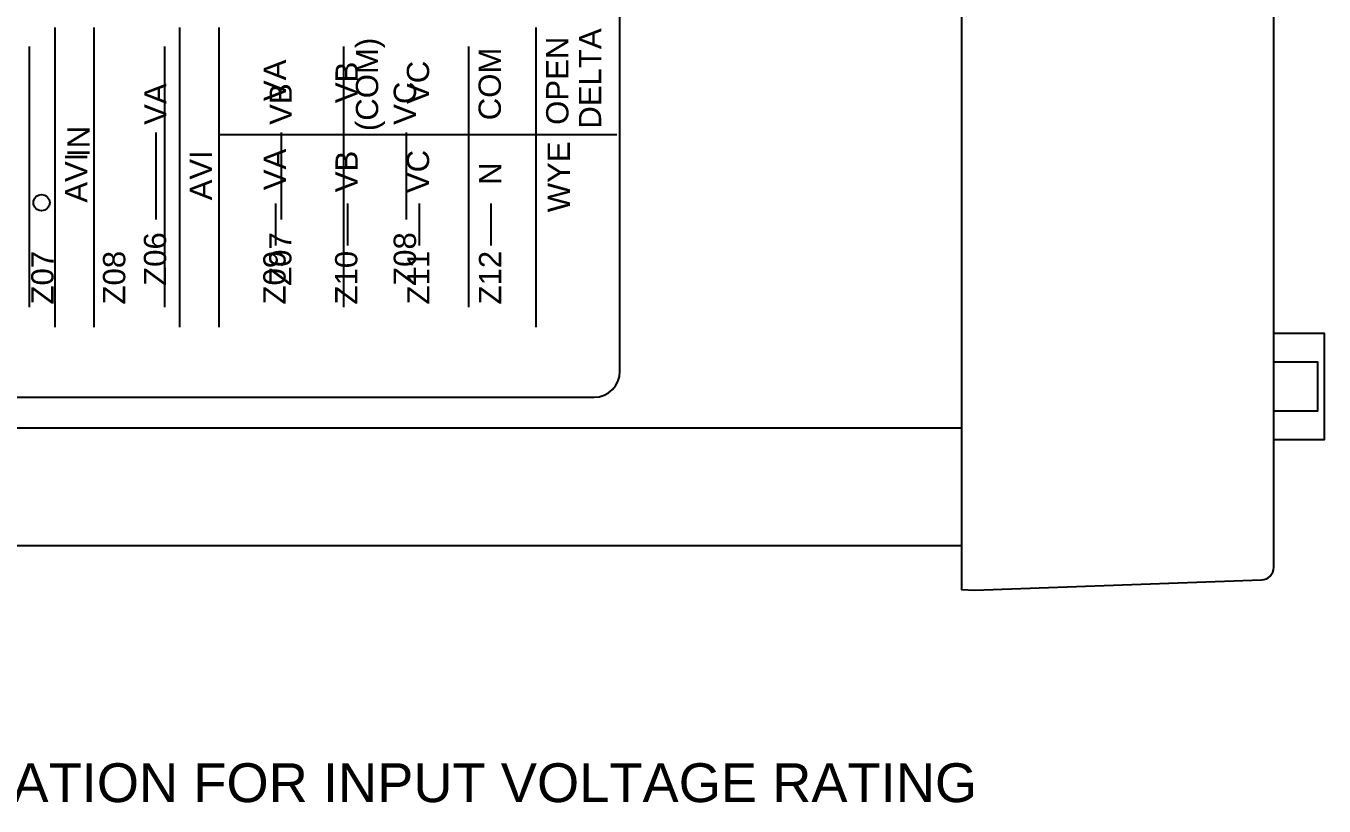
# Model space of a CAD drawing. Extents: x 1 to 47, y 1 to 35.
# Drawn here: x 29.466 to 33.476, y 8.976 to 11.385 of the extents above; entities that cross this region are included whole.
import ezdxf
from ezdxf.enums import TextEntityAlignment as Align

# ---------------------------------------------------------------- set-up
doc = ezdxf.new("R2010")
doc.units = 0
doc.header["$MEASUREMENT"] = 0
for name, color, linetype in [('10_00______DWG_', 7, 'CONTINUOUS'), ('8_01__A-___4__ACI', 7, 'CONTINUOUS'), ('8_02__8-___4__ACI____3__AV', 7, 'CONTINUOUS'), ('8_03__L-___4__ACI____3__LE', 7, 'CONTINUOUS'), ('8_04__7-___4__ACI____3__LE', 7, 'CONTINUOUS')]:
    doc.layers.add(name, color=color, linetype=linetype)
doc.styles.add('ARIAL', font='arial.ttf')

msp = doc.modelspace()

# ---------------------------------------------------------------- linework, layer by layer
at = {"layer": '10_00______DWG_'}
for points in [[(33.2825, 17.1683), (32.396, 17.1993), (32.356, 17.1979), (32.356, 9.6444), (32.396, 9.643), (33.2825, 9.674, 0.404026), (33.3205, 9.7133), (33.3205, 17.129, 0.404026)], [(31.2211, 16.5636), (27.5112, 16.5636, 0.414214), (27.4312, 16.4836), (27.4312, 10.3186, 0.414212), (27.5112, 10.2386), (31.2211, 10.2386, 0.414211), (31.3011, 10.3186), (31.3011, 16.4836, 0.414219)]]:
    msp.add_lwpolyline(points, format="xyb", close=True, dxfattribs=at)
for points in [[(32.356, 9.7794), (27.2612, 9.7794), (27.2612, 17.0629), (32.356, 17.0629)], [(33.3205, 10.4366), (33.4759, 10.4366), (33.476, 10.1066), (33.3205, 10.1066)], [(33.3205, 10.3476), (33.4556, 10.3476), (33.4556, 10.1956), (33.3205, 10.1956)], [(27.2612, 10.1436), (32.356, 10.1436)]]:
    msp.add_lwpolyline(points, dxfattribs=at)
at = {"layer": '8_01__A-___4__ACI'}
for points in [[(29.941, 10.4552), (29.941, 11.3802)], [(29.8943, 11.3218), (29.8943, 10.5168)]]:
    msp.add_lwpolyline(points, dxfattribs=at)
msp.add_circle((29.5144, 10.8395), 0.025, dxfattribs=at)
at = {"layer": '8_02__8-___4__ACI____3__AV'}
for points in [[(29.941, 10.4552), (29.941, 11.3802)], [(30.0621, 11.3802), (30.0621, 10.4552)], [(31.0411, 11.3802), (31.0411, 10.4552)], [(29.8943, 11.3218), (29.8943, 10.5168)], [(30.0621, 11.0498), (31.2911, 11.0498)], [(30.2374, 10.8368), (30.2374, 10.7068)], [(30.4591, 10.8368), (30.4591, 10.7068)], [(30.6807, 10.8368), (30.6807, 10.7068)], [(30.9024, 10.8368), (30.9024, 10.7068)]]:
    msp.add_lwpolyline(points, dxfattribs=at)
msp.add_circle((29.5144, 10.8395), 0.025, dxfattribs=at)
at = {"layer": '8_03__L-___4__ACI____3__LE'}
for points in [[(29.941, 10.4552), (29.941, 11.3802)], [(30.0621, 11.3802), (30.0621, 10.4552)], [(31.0411, 11.3802), (31.0411, 10.4552)], [(29.8943, 11.3218), (29.8943, 10.5168)], [(30.0621, 11.0498), (31.2911, 11.0498)], [(30.2374, 10.8368), (30.2374, 10.7068)], [(30.4591, 10.8368), (30.4591, 10.7068)], [(30.6807, 10.8368), (30.6807, 10.7068)], [(30.9024, 10.8368), (30.9024, 10.7068)]]:
    msp.add_lwpolyline(points, dxfattribs=at)
msp.add_circle((29.5144, 10.8395), 0.025, dxfattribs=at)
at = {"layer": '8_04__7-___4__ACI____3__LE'}
for points in [[(29.556, 10.4552), (29.556, 11.3802)], [(29.677, 10.4552), (29.677, 11.3802)], [(29.4775, 10.5168), (29.4775, 11.3218)], [(30.0627, 10.5168), (30.0627, 11.3218)], [(30.4484, 10.5168), (30.4484, 11.3218)], [(30.834, 10.5168), (30.834, 11.3218)], [(29.8683, 10.7872), (29.8683, 11.056)], [(30.2555, 10.7872), (30.2555, 11.056)], [(30.6412, 10.7872), (30.6412, 11.056)]]:
    msp.add_lwpolyline(points, dxfattribs=at)

# ---------------------------------------------------------------- texts
at = {"layer": '10_00______DWG_', "style": 'ARIAL'}
msp.add_text('‡ SEE DOCUMENTATION FOR INPUT VOLTAGE RATING', height=0.12, dxfattribs=at).set_placement((30.1693, 8.9879), align=Align.CENTER)
at = {"layer": '8_01__A-___4__ACI', "style": 'ARIAL'}
for s, p in [('IN', (29.6623, 10.9806)), ('Z07', (29.5512, 10.5249)), ('Z08', (29.7729, 10.5249))]:
    msp.add_text(s, height=0.06883, rotation=90, dxfattribs=at).set_placement(p)
at = {"layer": '8_02__8-___4__ACI____3__AV', "style": 'ARIAL'}
for s, height, p in [('DELTA', 0.06883, (31.243, 11.0679)), ('(COM)', 0.06883, (30.5541, 11.0605)), ('COM', 0.06883, (30.9331, 11.0939)), ('OPEN', 0.06883, (31.1418, 11.0797)), ('VA', 0.06883, (30.2693, 11.1531)), ('VB', 0.06883, (30.491, 11.1468)), ('VC', 0.06883, (30.7115, 11.1441)), ('IN', 0.06883, (29.6624, 10.9806)), ('AVI', 0.06846, (30.0404, 10.8469)), ('VA', 0.06883, (30.2693, 10.8778)), ('VB', 0.06883, (30.491, 10.8715)), ('VC', 0.06883, (30.7115, 10.8689)), ('WYE', 0.06883, (31.1463, 10.8097)), ('N', 0.0688, (30.9343, 10.8944)), ('Z07', 0.06883, (29.5513, 10.5249)), ('Z08', 0.06883, (29.7729, 10.5249)), ('Z09', 0.06883, (30.2681, 10.5249)), ('Z10', 0.06883, (30.4898, 10.5249)), ('Z11', 0.06883, (30.7126, 10.5249)), ('Z12', 0.06883, (30.9343, 10.5249))]:
    msp.add_text(s, height=height, rotation=90, dxfattribs=at).set_placement(p)
at = {"layer": '8_03__L-___4__ACI____3__LE', "style": 'ARIAL'}
for s, height, p in [('DELTA', 0.06883, (31.243, 11.0679)), ('(COM)', 0.06883, (30.5541, 11.0605)), ('COM', 0.06883, (30.9331, 11.0939)), ('OPEN', 0.06883, (31.1418, 11.0797)), ('VA', 0.06883, (30.2693, 11.1531)), ('VB', 0.06883, (30.491, 11.1468)), ('VC', 0.06883, (30.7115, 11.1441)), ('IN', 0.06883, (29.6624, 10.9806)), ('AVI', 0.06846, (30.0404, 10.8469)), ('VA', 0.06883, (30.2693, 10.8778)), ('VB', 0.06883, (30.491, 10.8715)), ('VC', 0.06883, (30.7115, 10.8689)), ('WYE', 0.06883, (31.1463, 10.8097)), ('N', 0.0688, (30.9343, 10.8944)), ('Z07', 0.06883, (29.5513, 10.5249)), ('Z08', 0.06883, (29.7729, 10.5249)), ('Z09', 0.06883, (30.2681, 10.5249)), ('Z10', 0.06883, (30.4898, 10.5249)), ('Z11', 0.06883, (30.7126, 10.5249)), ('Z12', 0.06883, (30.9343, 10.5249))]:
    msp.add_text(s, height=height, rotation=90, dxfattribs=at).set_placement(p)
at = {"layer": '8_04__7-___4__ACI____3__LE', "style": 'ARIAL'}
for s, height, p in [('VA', 0.06883, (29.9002, 11.0798)), ('VB', 0.06883, (30.2874, 11.0798)), ('VC', 0.06883, (30.6709, 11.0798)), ('AVI', 0.06846, (29.6554, 10.8396)), ('Z06', 0.06883, (29.8991, 10.5825)), ('Z07', 0.06883, (30.2863, 10.5825)), ('Z08', 0.06883, (30.6709, 10.5825))]:
    msp.add_text(s, height=height, rotation=90, dxfattribs=at).set_placement(p)

doc.saveas('drawing.dxf')
